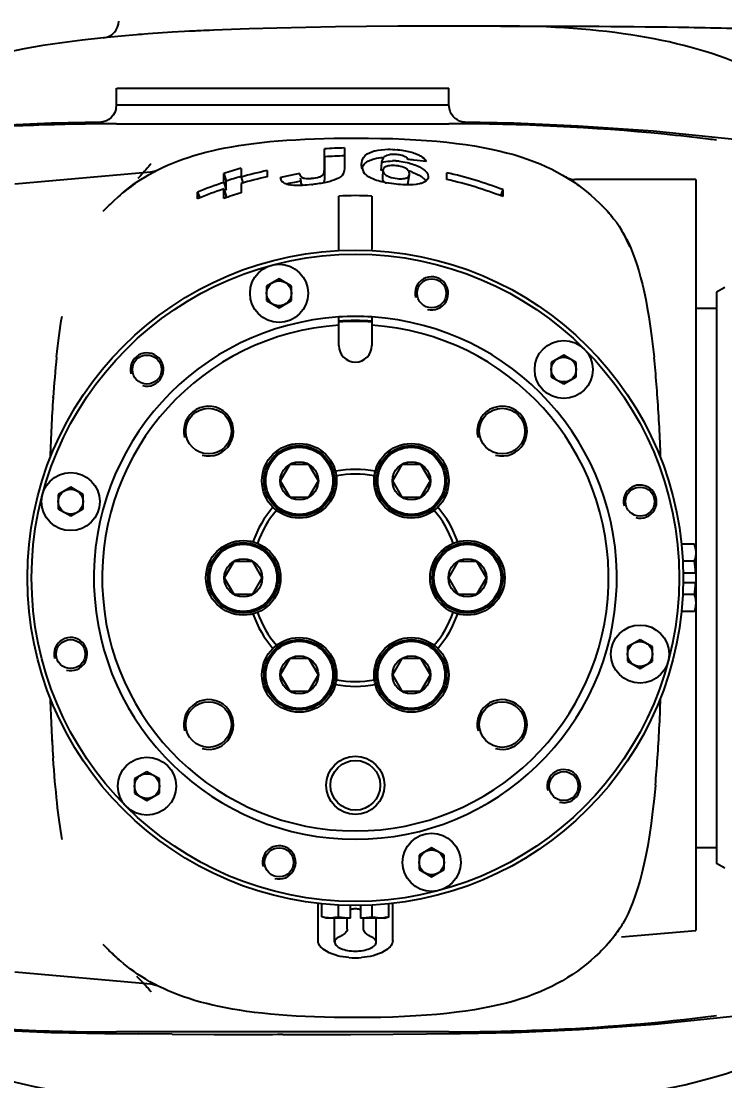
# Model space of a CAD drawing. Header units: millimetres. Extents: x 4086 to 10416, y 123 to 1549.
# Drawn here: x 6656.66 to 6677.84, y 913.17 to 945.1 of the extents above; entities that cross this region are included whole.
import ezdxf

# ---------------------------------------------------------------- set-up
doc = ezdxf.new("R2010")
doc.units = ezdxf.units.MM
doc.layers.add('外形图', color=7, linetype='Continuous')
doc.layers.add('尺寸标注', color=7, linetype='Continuous')
doc.styles.add('思源黑', font='SourceHanSansCN-Normal.ttf')
doc.dimstyles.new('尺寸标注_1_4比例中六', dxfattribs={"dimtxt": 10, "dimasz": 8, "dimexe": 2, "dimexo": 1.5, "dimgap": 1, "dimtad": 1, "dimdec": 1, "dimlfac": 4, "dimdsep": 46, "dimtxsty": '思源黑', "dimcen": 0.09, "dimadec": 0, "dimazin": 0, "dimtp": 0.01, "dimtm": 0.01, "dimtfac": 1, "dimtdec": 1, "dimtofl": 0, "dimtmove": 0, "dimatfit": 3, "dimfxl": 1, "dimtolj": 1, "dimarcsym": 0})

# ---------------------------------------------------------------- blocks, each defined once
blk = doc.blocks.new('*D777')
at = {"layer": 'Defpoints', "color": 0}
for p in [(6704.094, 953.65), (6704.094, 897.452), (6613.719, 846.827)]:
    blk.add_point(p, dxfattribs=at)
at = {"layer": '尺寸标注', "color": 0, "lineweight": -2}
for p, q in [((6613.719, 848.327), (6613.719, 955.65)), ((6704.094, 898.952), (6704.094, 955.65)), ((6621.719, 953.65), (6696.094, 953.65))]:
    blk.add_line(p, q, dxfattribs=at)
at = {"layer": '尺寸标注', "color": 0}
for points in [[(6621.719, 954.983), (6621.719, 952.316), (6613.719, 953.65)], [(6696.094, 952.316), (6696.094, 954.983), (6704.094, 953.65)]]:
    blk.add_solid(points, dxfattribs=at)
at = {"layer": '尺寸标注', "color": 0, "insert": (6658.711, 959.834), "char_height": 10, "attachment_point": 5, "style": '思源黑'}
blk.add_mtext('\\A1;361.5', dxfattribs=at)
blk = doc.blocks.new('*D778')
at = {"layer": 'Defpoints', "color": 0}
for p in [(6734.236, 975.67), (6613.719, 801.827), (6734.236, 744.42)]:
    blk.add_point(p, dxfattribs=at)
at = {"layer": '尺寸标注', "color": 0, "lineweight": -2}
for p, q in [((6613.719, 803.327), (6613.719, 977.67)), ((6734.236, 745.92), (6734.236, 977.67)), ((6621.719, 975.67), (6726.236, 975.67))]:
    blk.add_line(p, q, dxfattribs=at)
at = {"layer": '尺寸标注', "color": 0}
for points in [[(6621.719, 977.003), (6621.719, 974.337), (6613.719, 975.67)], [(6726.236, 974.337), (6726.236, 977.003), (6734.236, 975.67)]]:
    blk.add_solid(points, dxfattribs=at)
at = {"layer": '尺寸标注', "color": 0, "insert": (6673.196, 981.847), "char_height": 10, "attachment_point": 5, "style": '思源黑'}
blk.add_mtext('\\A1;482.1', dxfattribs=at)

msp = doc.modelspace()

# ---------------------------------------------------------------- linework, layer by layer
at = {"layer": '外形图', "linetype": 'Continuous'}
for p, q in [((6659.531, 942.577), (6659.531, 943.077)), ((6659.532, 943.077), (6669.531, 943.077)), ((6669.531, 942.577), (6669.531, 943.077)), ((6659.512, 942.466), (6659.531, 942.577)), ((6659.531, 942.577), (6669.531, 942.577)), ((6669.551, 942.466), (6669.531, 942.577)), ((6659.427, 942.264), (6659.367, 942.194)), ((6659.059, 942.055), (6659.052, 942.054)), ((6659.531, 942.006), (6669.531, 942.006)), ((6671.495, 942.022), (6669.975, 942.058)), ((6670.013, 942.054), (6670.007, 942.054)), ((6665.785, 940.612), (6665.785, 941.25)), ((6665.803, 940.376), (6665.802, 941.012)), ((6666.389, 940.871), (6666.389, 940.656)), ((6667.502, 940.838), (6667.487, 940.602)), ((6656.469, 940.202), (6660.549, 940.559)), ((6663.279, 940.665), (6663.279, 940.401)), ((6664.066, 940.598), (6664.066, 940.411)), ((6666.906, 940.782), (6666.906, 940.79)), ((6667.551, 940.611), (6667.535, 940.375)), ((6667.551, 940.611), (6667.551, 940.601)), ((6669.469, 940.332), (6669.469, 940.534)), ((6662.755, 940.239), (6662.755, 940.507)), ((6662.755, 940.507), (6662.828, 940.281)), ((6662.755, 940.239), (6662.83, 940.014)), ((6662.829, 940.193), (6662.828, 940.281)), ((6662.83, 940.014), (6662.829, 940.193)), ((6663.279, 940.401), (6663.329, 940.225)), ((6663.279, 940.211), (6663.279, 939.925)), ((6664.472, 940.353), (6664.469, 940.392)), ((6664.469, 940.392), (6664.476, 940.353)), ((6665.04, 940.508), (6665.041, 940.499)), ((6665.057, 940.38), (6665.073, 940.265)), ((6667.535, 940.375), (6667.535, 940.366)), ((6668.314, 940.247), (6668.345, 940.481)), ((6668.346, 940.481), (6668.347, 940.503)), ((6668.91, 940.417), (6668.907, 940.384)), ((6676.969, 940.327), (6673.324, 940.327)), ((6676.969, 940.327), (6676.969, 929.202)), ((6661.969, 939.75), (6661.969, 939.948)), ((6661.969, 939.948), (6662.038, 939.779)), ((6662.755, 939.757), (6662.755, 940.046)), ((6662.755, 940.046), (6662.83, 939.822)), ((6671.163, 940.024), (6671.093, 939.84)), ((6671.163, 940.024), (6671.163, 939.813)), ((6662.831, 939.783), (6662.83, 939.822)), ((6666.219, 938.19), (6666.219, 939.831)), ((6667.219, 939.831), (6667.219, 938.22)), ((6664.422, 937.333), (6664.047, 937.116)), ((6664.797, 937.116), (6664.422, 937.333)), ((6664.047, 937.116), (6664.047, 936.683)), ((6664.797, 936.683), (6664.797, 937.116)), ((6677.844, 937.077), (6677.594, 936.933)), ((6664.047, 936.683), (6664.422, 936.467)), ((6664.422, 936.467), (6664.797, 936.683)), ((6677.594, 936.933), (6677.594, 919.722)), ((6676.969, 936.452), (6677.594, 936.452)), ((6666.219, 935.327), (6666.219, 936.186)), ((6667.219, 936.186), (6667.219, 935.327)), ((6672.994, 935.036), (6672.619, 934.819)), ((6672.619, 934.819), (6672.619, 934.386)), ((6673.369, 934.819), (6672.994, 935.036)), ((6673.369, 934.386), (6673.369, 934.819)), ((6672.619, 934.386), (6672.994, 934.17)), ((6672.994, 934.17), (6673.369, 934.386)), ((6657.619, 933.754), (6657.624, 933.831)), ((6657.619, 933.754), (6657.619, 933.746)), ((6664.745, 931.746), (6664.459, 931.25)), ((6665.318, 931.746), (6664.745, 931.746)), ((6665.604, 931.25), (6665.318, 931.746)), ((6668.12, 931.746), (6667.834, 931.25)), ((6668.693, 931.746), (6668.12, 931.746)), ((6668.979, 931.25), (6668.693, 931.746)), ((6664.459, 931.25), (6664.745, 930.754)), ((6665.318, 930.754), (6665.604, 931.25)), ((6667.834, 931.25), (6668.12, 930.754)), ((6668.693, 930.754), (6668.979, 931.25)), ((6658.146, 931.057), (6657.771, 930.841)), ((6658.521, 930.841), (6658.146, 931.057)), ((6657.771, 930.841), (6657.771, 930.408)), ((6658.521, 930.408), (6658.521, 930.841)), ((6664.745, 930.754), (6665.318, 930.754)), ((6668.12, 930.754), (6668.693, 930.754)), ((6657.771, 930.408), (6658.146, 930.191)), ((6658.146, 930.191), (6658.521, 930.408)), ((6676.933, 929.338), (6676.542, 929.338)), ((6676.969, 929.202), (6676.933, 929.338)), ((6676.969, 929.202), (6676.969, 928.477)), ((6663.058, 928.823), (6662.771, 928.327)), ((6663.63, 928.823), (6663.058, 928.823)), ((6663.916, 928.327), (6663.63, 928.823)), ((6669.808, 928.823), (6669.521, 928.327)), ((6670.38, 928.823), (6669.808, 928.823)), ((6670.666, 928.327), (6670.38, 928.823)), ((6676.933, 928.832), (6676.562, 928.832)), ((6676.594, 928.477), (6676.969, 928.477)), ((6676.969, 928.477), (6676.969, 928.177)), ((6662.771, 928.327), (6663.058, 927.831)), ((6663.63, 927.831), (6663.916, 928.327)), ((6669.521, 928.327), (6669.808, 927.831)), ((6670.38, 927.831), (6670.666, 928.327)), ((6676.969, 928.177), (6676.594, 928.177)), ((6676.969, 928.177), (6676.969, 927.452)), ((6663.058, 927.831), (6663.63, 927.831)), ((6669.808, 927.831), (6670.38, 927.831)), ((6676.933, 927.822), (6676.558, 927.822)), ((6676.969, 927.452), (6676.933, 927.317)), ((6676.969, 927.452), (6676.969, 917.702)), ((6676.933, 927.317), (6676.542, 927.317)), ((6675.292, 926.463), (6674.917, 926.247)), ((6675.667, 926.247), (6675.292, 926.463)), ((6674.917, 926.247), (6674.917, 925.814)), ((6675.667, 925.814), (6675.667, 926.247)), ((6664.745, 925.9), (6664.459, 925.404)), ((6665.318, 925.9), (6664.745, 925.9)), ((6665.604, 925.404), (6665.318, 925.9)), ((6668.12, 925.9), (6667.834, 925.404)), ((6668.693, 925.9), (6668.12, 925.9)), ((6668.979, 925.404), (6668.693, 925.9)), ((6674.917, 925.814), (6675.292, 925.597)), ((6675.292, 925.597), (6675.667, 925.814)), ((6664.459, 925.404), (6664.745, 924.909)), ((6665.318, 924.909), (6665.604, 925.404)), ((6667.834, 925.404), (6668.12, 924.909)), ((6668.693, 924.909), (6668.979, 925.404)), ((6664.745, 924.909), (6665.318, 924.909)), ((6668.12, 924.909), (6668.693, 924.909)), ((6660.443, 922.485), (6660.068, 922.268)), ((6660.818, 922.268), (6660.443, 922.485)), ((6660.068, 922.268), (6660.068, 921.835)), ((6660.818, 921.835), (6660.818, 922.268)), ((6660.068, 921.835), (6660.443, 921.619)), ((6660.443, 921.619), (6660.818, 921.835)), ((6669.016, 920.188), (6668.641, 919.971)), ((6669.391, 919.971), (6669.016, 920.188)), ((6676.969, 920.202), (6677.594, 920.202)), ((6668.641, 919.971), (6668.641, 919.538)), ((6669.391, 919.538), (6669.391, 919.971)), ((6668.641, 919.538), (6669.016, 919.322)), ((6669.016, 919.322), (6669.391, 919.538)), ((6677.844, 919.577), (6677.594, 919.722)), ((6665.594, 917.393), (6665.594, 918.517)), ((6665.709, 918.113), (6665.709, 918.525)), ((6667.224, 918.113), (6667.224, 918.48)), ((6667.729, 918.113), (6667.729, 918.517)), ((6667.844, 917.393), (6667.844, 918.517)), ((6666.214, 918.113), (6666.214, 918.469)), ((6666.569, 918.077), (6666.569, 918.452)), ((6666.869, 918.452), (6666.869, 918.077)), ((6665.844, 918.077), (6665.709, 918.113)), ((6666.569, 918.077), (6665.844, 918.077)), ((6666.094, 917.353), (6666.094, 918.077)), ((6666.474, 917.745), (6666.474, 918.077)), ((6667.594, 918.077), (6666.869, 918.077)), ((6666.964, 917.745), (6666.964, 918.077)), ((6667.344, 917.353), (6667.344, 918.077)), ((6667.594, 918.077), (6667.729, 918.113)), ((6674.737, 917.507), (6676.969, 917.702)), ((6656.469, 916.452), (6660.549, 916.095)), ((6660.558, 915.86), (6660.562, 915.856)), ((6659.177, 914.596), (6660.198, 914.585)), ((6669.531, 914.649), (6659.531, 914.649)), ((6661.204, 914.578), (6660.198, 914.585)), ((6668.861, 914.585), (6669.885, 914.596))]:
    msp.add_line(p, q, dxfattribs=at)
for points in [[(6659.512, 942.466), (6659.507, 942.441), (6659.475, 942.347), (6659.427, 942.264)], [(6669.725, 942.167), (6669.666, 942.225), (6669.616, 942.293), (6669.577, 942.373), (6669.551, 942.466)], [(6659.367, 942.194), (6659.299, 942.138), (6659.226, 942.098)], [(6669.859, 942.088), (6669.79, 942.122), (6669.725, 942.167)], [(6659.088, 942.058), (6657.566, 942.022), (6655.634, 941.939), (6653.374, 941.781)], [(6659.226, 942.098), (6659.155, 942.072), (6659.093, 942.058), (6659.059, 942.055)], [(6670.007, 942.054), (6669.978, 942.057), (6669.924, 942.067), (6669.859, 942.088)], [(6678.235, 941.523), (6675.687, 941.781), (6673.428, 941.939), (6671.495, 942.022)], [(6674.688, 917.776), (6674.505, 917.516), (6674.367, 917.348)], [(6660.549, 916.095), (6660.61, 916.087), (6660.776, 916.031)], [(6675.746, 914.878), (6678.285, 915.138), (6681.202, 915.542), (6683.094, 915.866)], [(6650.777, 915.138), (6653.316, 914.878), (6655.592, 914.718), (6657.56, 914.633), (6659.177, 914.596)], [(6669.885, 914.596), (6671.501, 914.633), (6673.469, 914.718), (6675.746, 914.878)], [(6661.204, 914.578), (6662.471, 914.573), (6663.3, 914.572)], [(6665.766, 914.572), (6666.584, 914.573), (6667.854, 914.578), (6668.861, 914.585)]]:
    msp.add_lwpolyline(points, dxfattribs=at)
for centre, radius in [((6666.719, 928.327), 9.875), ((6666.719, 928.327), 9.75), ((6664.422, 936.9), 0.875), ((6669.016, 936.9), 0.438), ((6664.422, 936.9), 0.375), ((6672.994, 934.603), 0.875), ((6660.443, 934.603), 0.438), ((6672.994, 934.603), 0.375), ((6662.299, 932.747), 0.688), ((6671.138, 932.747), 0.688), ((6665.031, 931.25), 1.125), ((6665.031, 931.25), 1.062), ((6665.031, 931.25), 1.012), ((6668.406, 931.25), 1.125), ((6668.406, 931.25), 1.062), ((6668.406, 931.25), 1.012), ((6665.031, 931.25), 0.573), ((6668.406, 931.25), 0.573), ((6658.146, 930.624), 0.875), ((6658.146, 930.624), 0.375), ((6675.292, 930.624), 0.438), ((6663.344, 928.327), 1.125), ((6663.344, 928.327), 1.062), ((6663.344, 928.327), 1.012), ((6670.094, 928.327), 1.125), ((6670.094, 928.327), 1.062), ((6670.094, 928.327), 1.012), ((6663.344, 928.327), 0.573), ((6670.094, 928.327), 0.573), ((6675.292, 926.03), 0.875), ((6658.146, 926.03), 0.438), ((6665.031, 925.404), 1.125), ((6665.031, 925.404), 1.062), ((6668.406, 925.404), 1.125), ((6668.406, 925.404), 1.062), ((6665.031, 925.404), 1.012), ((6668.406, 925.404), 1.012), ((6675.292, 926.03), 0.375), ((6665.031, 925.404), 0.573), ((6668.406, 925.404), 0.573), ((6662.299, 923.908), 0.688), ((6671.138, 923.908), 0.688), ((6666.719, 922.077), 0.875), ((6660.443, 922.052), 0.875), ((6666.719, 922.077), 0.75), ((6660.443, 922.052), 0.375), ((6672.994, 922.052), 0.438), ((6669.016, 919.755), 0.875), ((6664.422, 919.755), 0.438), ((6669.016, 919.755), 0.375)]:
    msp.add_circle(centre, radius, dxfattribs=at)
for centre, radius, start, end in [((6659.094, 945.098), 0.5, 275.791, 0), ((6663.723, 899.414), 45.417, 94.3196, 94.509), ((6665.832, 866.188), 78.712, 92.48997, 92.98973), ((6672.156, 899.972), 41.897, 82.5365, 82.8771), ((6666.719, 928.327), 12.957, 91.4616, 94.1345), ((6667.693, 938.113), 3.126, 84.313, 84.8269), ((6666.719, 928.327), 12.718, 91.4616, 94.1345), ((6667.85, 939.242), 1.646, 86.4596, 90.4748), ((6667.835, 938.972), 1.917, 83.9883, 86.5), ((6667.177, 928.347), 12.635, 84.0635, 84.9102), ((6667.177, 928.346), 12.636, 82.3703, 84.0635), ((6656.204, 944.343), 5.617, 319.825, 320.8627), ((6660.494, 941.182), 0.625, 275, 296.7578), ((6656.202, 944.344), 5.619, 320.7366, 320.8627), ((6666.719, 928.327), 12.809, 105.5806, 108.0287), ((6666.719, 928.327), 12.554, 102.1977, 105.905), ((6667.302, 940.768), 0.395, 195.0432, 212.372), ((6667.753, 939.808), 0.837, 104.2274, 108.5554), ((6667.902, 939.045), 1.596, 70.542, 74.5687), ((6666.719, 928.327), 12.512, 69.194, 77.3036), ((6663.45, 935.412), 5.858, 124.8976, 131.4151), ((6666.719, 928.327), 12.554, 108.4075, 112.2326), ((6666.719, 928.327), 12.571, 105.8838, 108.0287), ((6666.719, 928.327), 12.371, 102.3804, 106.1459), ((6667.207, 928.343), 12.356, 101.0031, 102.8041), ((6667.205, 928.344), 12.119, 101.0378, 102.1563), ((6667.207, 928.345), 12.355, 100.1023, 101.003), ((6667.205, 928.345), 12.118, 100.1372, 101.0378), ((6665.25, 941.879), 1.521, 274.9771, 276.2005), ((6668.172, 942.964), 2.785, 258.7518, 259.4052), ((6666.719, 928.327), 12.316, 68.8462, 77.0976), ((6670.186, 935.693), 5.517, 58.455, 58.5724), ((6670.187, 935.694), 5.516, 58.3398, 58.5724), ((6673.324, 940.827), 0.5, 238.5724, 270), ((6670.188, 935.695), 5.514, 58.3407, 58.455), ((6670.189, 935.698), 5.512, 53.6585, 58.3377), ((6666.719, 928.327), 12.371, 108.6889, 112.5784), ((6666.719, 928.327), 12.097, 106.5221, 109.1286), ((6666.719, 928.327), 12.317, 108.4075, 108.6889), ((6664.415, 948.93), 8.81, 276.3772, 276.6679), ((6666.719, 928.327), 11.515, 87.5114, 92.4886), ((6670.417, 935.804), 5.281, 44.113, 45.2309), ((6670.747, 936.126), 4.819, 43.7, 44.1005), ((6670.748, 936.126), 4.819, 43.6994, 44.1006), ((6670.915, 936.286), 4.587, 43.0446, 43.7018), ((6671.233, 936.579), 4.155, 41.4808, 42.4411), ((6671.345, 936.678), 4.005, 40.9191, 41.5716), ((6671.371, 936.701), 3.971, 40.6196, 41.4793), ((6671.513, 936.823), 3.783, 38.7076, 40.6262), ((6671.345, 936.747), 3.965, 26.7997, 31.175), ((6671.174, 936.611), 4.174, 23.8469, 30.1418), ((6669.016, 936.9), 0.5, 255, 195), ((6666.719, 928.327), 7.875, 93.6403, 86.3597), ((6666.719, 928.327), 7.75, 86.2936, 93.7092), ((6666.719, 928.327), 7.725, 86.28, 93.7188), ((6666.719, 928.327), 7.875, 86.359, 93.639), ((6666.719, 928.327), 7.625, 93.7598, 86.2402), ((6660.443, 934.603), 0.5, 255, 195), ((6666.719, 935.327), 0.5, 180, 0), ((6692.372, 931.393), 34.834, 174.0888, 176.1145), ((6645.461, 931.815), 30.418, 5.2074, 5.9548), ((6638.446, 931.189), 37.461, 3.9259, 5.1871), ((6712.301, 930.05), 54.808, 176.1249, 177.9868), ((6662.299, 932.747), 0.75, 255, 195), ((6671.138, 932.747), 0.75, 255, 195), ((6621.137, 930.05), 54.808, 2.0132, 3.8751), ((6666.719, 928.327), 3.269, 79.4117, 100.5883), ((6666.719, 928.327), 3.125, 79.4448, 100.5553), ((6675.292, 930.624), 0.5, 255, 195), ((6666.719, 928.327), 3.269, 139.4117, 160.5883), ((6666.719, 928.327), 3.125, 139.4448, 160.5553), ((6666.719, 928.327), 3.125, 19.4448, 40.5553), ((6666.719, 928.327), 3.269, 19.4117, 40.5883), ((6675.693, 929.164), 1.284, 345.0062, 347.182), ((6675.693, 927.49), 1.284, 12.818, 14.9938), ((6666.719, 928.327), 3.269, 199.4117, 220.5883), ((6666.719, 928.327), 3.125, 199.4448, 220.5553), ((6666.719, 928.327), 3.125, 319.4448, 340.5553), ((6666.719, 928.327), 3.269, 319.4117, 340.5883), ((6658.146, 926.03), 0.5, 255, 195), ((6666.719, 928.327), 3.125, 259.4448, 280.5553), ((6666.719, 928.327), 3.269, 259.4117, 280.5883), ((6712.301, 926.605), 54.808, 182.0132, 183.8751), ((6662.299, 923.908), 0.75, 255, 195), ((6671.138, 923.908), 0.75, 255, 195), ((6621.136, 926.605), 54.808, 356.1249, 357.9868), ((6708.345, 926.355), 50.844, 183.1392, 183.3461), ((6638.429, 925.467), 37.478, 354.8173, 356.0739), ((6672.994, 922.052), 0.5, 255, 195), ((6664.422, 919.755), 0.5, 255, 195), ((6665.882, 919.353), 1.284, 282.818, 284.9938), ((6667.556, 919.353), 1.284, 255.0062, 257.182), ((6671.6, 919.756), 3.669, 324.7575, 329.8366), ((6671.655, 919.719), 3.602, 322.3633, 324.1867), ((6671.628, 919.74), 3.637, 322.1251, 322.3654), ((6666.719, 919.159), 2.278, 265.139, 274.629), ((6655.62, 911.772), 6.412, 43.0728, 45.1564), ((6656.138, 912.256), 5.703, 39.1902, 43.0746), ((6656.204, 912.312), 5.617, 39.3068, 39.8656), ((6656.203, 912.311), 5.618, 39.1762, 39.3068), ((6672.063, 957.4), 42.62, 277.0091, 277.4614), ((6663.494, 1387.63), 473.057, 269.97648, 270.12561), ((6665.569, 1389.027), 474.455, 269.87465, 270.0237)]:
    msp.add_arc(centre, radius, start, end, dxfattribs=at)
for points in [[(6671.094, 944.952), (6659.589, 944.952), (6653.967, 944.717), (6651.34, 941.647)], [(6678.626, 943.665), (6676.643, 944.575), (6674.132, 944.952), (6671.094, 944.952)], [(6660.133, 940.245), (6661.407, 941.117), (6663.225, 941.577), (6666.719, 941.577)], [(6666.388, 941.28), (6666.388, 941.144), (6666.388, 941.007), (6666.389, 940.871)], [(6667.7, 941.238), (6667.792, 941.239), (6667.884, 941.235), (6667.975, 941.227)], [(6668.003, 941.224), (6668.079, 941.217), (6668.154, 941.206), (6668.229, 941.192)], [(6668.229, 941.192), (6668.288, 941.181), (6668.347, 941.167), (6668.405, 941.151)], [(6668.405, 941.151), (6668.46, 941.135), (6668.515, 941.117), (6668.568, 941.095)], [(6666.966, 940.765), (6666.991, 940.8), (6667.023, 940.831), (6667.059, 940.855)], [(6667.059, 940.855), (6667.102, 940.886), (6667.152, 940.909), (6667.202, 940.926)], [(6667.749, 941.074), (6667.718, 941.069), (6667.689, 941.062), (6667.66, 941.052)], [(6667.852, 941.083), (6667.817, 941.082), (6667.783, 941.08), (6667.749, 941.074)], [(6667.968, 941.078), (6667.93, 941.082), (6667.891, 941.084), (6667.852, 941.083)], [(6668.128, 941.049), (6668.076, 941.064), (6668.022, 941.073), (6667.968, 941.078)], [(6668.036, 940.878), (6668.118, 940.87), (6668.2, 940.857), (6668.28, 940.838)], [(6668.28, 940.838), (6668.343, 940.824), (6668.406, 940.806), (6668.466, 940.785)], [(6660.496, 940.719), (6660.384, 940.586), (6660.273, 940.468), (6660.164, 940.358)], [(6666.388, 940.656), (6666.388, 940.585), (6666.37, 940.506), (6666.322, 940.453)], [(6666.921, 940.665), (6666.911, 940.703), (6666.906, 940.743), (6666.906, 940.782)], [(6666.919, 940.668), (6666.93, 940.702), (6666.946, 940.735), (6666.966, 940.765)], [(6667.748, 940.743), (6667.72, 940.739), (6667.692, 940.734), (6667.665, 940.725)], [(6667.842, 940.75), (6667.811, 940.75), (6667.779, 940.748), (6667.748, 940.743)], [(6667.946, 940.745), (6667.911, 940.748), (6667.877, 940.75), (6667.842, 940.75)], [(6668.232, 940.666), (6668.168, 940.7), (6668.097, 940.721), (6668.026, 940.734)], [(6668.3, 940.617), (6668.28, 940.637), (6668.257, 940.653), (6668.232, 940.666)], [(6668.434, 940.55), (6668.496, 940.528), (6668.556, 940.502), (6668.615, 940.472)], [(6668.466, 940.785), (6668.53, 940.763), (6668.592, 940.737), (6668.651, 940.706)], [(6665.041, 940.499), (6665.047, 940.455), (6665.074, 940.406), (6665.114, 940.388)], [(6665.073, 940.265), (6665.079, 940.222), (6665.105, 940.173), (6665.145, 940.155)], [(6665.191, 940.366), (6665.254, 940.356), (6665.318, 940.358), (6665.382, 940.363)], [(6665.414, 940.367), (6665.486, 940.374), (6665.558, 940.384), (6665.628, 940.405)], [(6665.625, 940.205), (6665.563, 940.196), (6665.501, 940.188), (6665.438, 940.18)], [(6665.831, 940.241), (6665.763, 940.227), (6665.694, 940.215), (6665.625, 940.205)], [(6665.753, 940.227), (6665.79, 940.265), (6665.803, 940.324), (6665.803, 940.376)], [(6666.003, 940.286), (6665.947, 940.268), (6665.889, 940.254), (6665.831, 940.241)], [(6667.411, 940.286), (6667.338, 940.308), (6667.267, 940.335), (6667.198, 940.368)], [(6667.629, 940.232), (6667.555, 940.247), (6667.482, 940.265), (6667.411, 940.286)], [(6667.535, 940.366), (6667.535, 940.317), (6667.567, 940.268), (6667.606, 940.238)], [(6667.606, 940.487), (6667.628, 940.468), (6667.653, 940.452), (6667.68, 940.439)], [(6667.946, 940.186), (6667.85, 940.196), (6667.754, 940.209), (6667.66, 940.226)], [(6667.974, 940.357), (6668.007, 940.354), (6668.041, 940.351), (6668.074, 940.351)], [(6668.074, 940.351), (6668.104, 940.351), (6668.134, 940.352), (6668.163, 940.356)], [(6668.269, 940.167), (6668.293, 940.186), (6668.31, 940.217), (6668.314, 940.247)], [(6668.788, 940.246), (6668.762, 940.232), (6668.735, 940.222), (6668.707, 940.213)], [(6665.394, 940.175), (6665.305, 940.165), (6665.216, 940.157), (6665.127, 940.152)], [(6668.214, 940.167), (6668.124, 940.17), (6668.035, 940.177), (6667.946, 940.186)], [(6674.884, 938.535), (6675.239, 937.834), (6675.526, 936.784), (6675.715, 934.971)], [(6657.724, 934.981), (6657.772, 935.438), (6657.826, 935.846), (6657.886, 936.212)], [(6676.965, 928.477), (6676.96, 928.596), (6676.948, 928.715), (6676.933, 928.832)], [(6676.933, 927.822), (6676.948, 927.94), (6676.96, 928.058), (6676.965, 928.177)], [(6657.886, 920.442), (6657.777, 921.109), (6657.687, 921.915), (6657.619, 922.901)], [(6675.754, 922.081), (6675.548, 919.822), (6675.204, 918.656), (6674.772, 917.913)], [(6666.625, 918.343), (6666.605, 918.338), (6666.586, 918.333), (6666.569, 918.325)], [(6666.813, 918.343), (6666.792, 918.347), (6666.751, 918.353), (6666.687, 918.353), (6666.646, 918.347), (6666.625, 918.343)], [(6666.869, 918.325), (6666.852, 918.333), (6666.833, 918.338), (6666.813, 918.343)], [(6666.214, 918.113), (6666.332, 918.098), (6666.45, 918.086), (6666.569, 918.081)], [(6666.869, 918.081), (6666.988, 918.086), (6667.106, 918.098), (6667.224, 918.113)], [(6666.258, 917.522), (6666.206, 917.5), (6666.123, 917.448), (6666.094, 917.385), (6666.094, 917.353)], [(6666.474, 917.745), (6666.474, 917.724), (6666.461, 917.685), (6666.422, 917.635), (6666.373, 917.591), (6666.318, 917.552), (6666.278, 917.531), (6666.258, 917.522)], [(6667.179, 917.522), (6667.159, 917.531), (6667.119, 917.552), (6667.064, 917.591), (6667.016, 917.635), (6666.976, 917.685), (6666.964, 917.724), (6666.964, 917.745)], [(6667.344, 917.353), (6667.344, 917.385), (6667.315, 917.448), (6667.232, 917.5), (6667.179, 917.522)], [(6666.094, 917.353), (6666.094, 917.318), (6666.127, 917.248), (6666.274, 917.153), (6666.481, 917.094), (6666.719, 917.072), (6666.957, 917.094), (6667.163, 917.153), (6667.311, 917.247), (6667.344, 917.318), (6667.344, 917.353)], [(6659.336, 917.068), (6659.437, 916.97), (6659.54, 916.876), (6659.646, 916.78)], [(6666.719, 915.077), (6663.25, 915.077), (6661.432, 915.531), (6660.161, 916.391)], [(6666.719, 912.327), (6674.723, 912.327), (6679.088, 912.934), (6681.457, 915.581)], [(6652.654, 914.929), (6655.146, 912.832), (6659.419, 912.327), (6666.719, 912.327)]]:
    msp.add_open_spline(points, degree=3, dxfattribs=at)
for points, knots in [([(6671.094, 944.952), (6673.167, 944.952), (6676.029, 944.941), (6678.896, 944.865), (6680.046, 944.814), (6680.412, 944.795)], [0, 0, 0, 0, 8509.291548, 12934.123153, 15080.179243, 15080.179243, 15080.179243, 15080.179243]), ([(6659.531, 942.006), (6658.699, 942.006), (6656.121, 941.958), (6653.546, 941.77), (6651.813, 941.557)], [0, 0, 0, 0, 3715.431255, 11503.309121, 11503.309121, 11503.309121, 11503.309121]), ([(6677.351, 941.545), (6676.91, 941.6), (6674.313, 941.886), (6671.698, 942.006), (6669.531, 942.006)], [0, 0, 0, 0, 1935.102162, 11366.848126, 11366.848126, 11366.848126, 11366.848126]), ([(6666.719, 941.577), (6670.969, 941.577), (6673.061, 940.773), (6674.531, 939.139), (6674.737, 938.8)], [0, 0, 0, 0, 9567.574776, 11298.445959, 11298.445959, 11298.445959, 11298.445959]), ([(6666.906, 940.79), (6666.907, 940.861), (6666.953, 941.039), (6667.117, 941.132), (6667.211, 941.164)], [0, 0, 0, 0, 4755.276003, 11395.515566, 11395.515566, 11395.515566, 11395.515566]), ([(6667.211, 941.164), (6667.245, 941.176), (6667.404, 941.221), (6667.571, 941.237), (6667.7, 941.238)], [0, 0, 0, 0, 2482.723771, 11397.784314, 11397.784314, 11397.784314, 11397.784314]), ([(6667.202, 940.926), (6667.228, 940.935), (6667.347, 940.971), (6667.471, 940.989), (6667.567, 940.996)], [0, 0, 0, 0, 2553.166553, 11392.532259, 11392.532259, 11392.532259, 11392.532259]), ([(6667.66, 941.052), (6667.635, 941.043), (6667.552, 940.998), (6667.513, 940.903), (6667.502, 940.838)], [0, 0, 0, 0, 3266.218124, 11392.215668, 11392.215668, 11392.215668, 11392.215668]), ([(6667.502, 940.838), (6667.525, 940.846), (6667.634, 940.877), (6667.748, 940.887), (6667.837, 940.888)], [0, 0, 0, 0, 2498.701963, 11388.24325, 11388.24325, 11388.24325, 11388.24325]), ([(6668.191, 941.028), (6668.181, 941.032), (6668.16, 941.04), (6668.139, 941.046), (6668.128, 941.049)], [0, 0, 0, 0, 5520.762156, 11389.465042, 11389.465042, 11389.465042, 11389.465042]), ([(6668.298, 940.932), (6668.295, 940.94), (6668.273, 940.984), (6668.228, 941.012), (6668.191, 941.028)], [0, 0, 0, 0, 1984.144658, 11387.033812, 11387.033812, 11387.033812, 11387.033812]), ([(6668.568, 941.095), (6668.607, 941.079), (6668.716, 941.027), (6668.82, 940.943), (6668.854, 940.87)], [0, 0, 0, 0, 3891.249996, 11384.146705, 11384.146705, 11384.146705, 11384.146705]), ([(6665.7, 940.435), (6665.717, 940.445), (6665.77, 940.49), (6665.785, 940.564), (6665.785, 940.612)], [0, 0, 0, 0, 3347.995263, 11393.341585, 11393.341585, 11393.341585, 11393.341585]), ([(6667.198, 940.368), (6667.17, 940.381), (6667.082, 940.429), (6667.005, 940.498), (6666.969, 940.556)], [0, 0, 0, 0, 3571.9813, 11382.469191, 11382.469191, 11382.469191, 11382.469191]), ([(6667.561, 940.651), (6667.558, 940.645), (6667.554, 940.631), (6667.552, 940.618), (6667.551, 940.611)], [0, 0, 0, 0, 5643.832961, 11383.838656, 11383.838656, 11383.838656, 11383.838656]), ([(6667.551, 940.601), (6667.551, 940.591), (6667.553, 940.571), (6667.559, 940.552), (6667.564, 940.542)], [0, 0, 0, 0, 5599.97614, 11382.328367, 11382.328367, 11382.328367, 11382.328367]), ([(6667.665, 940.725), (6667.652, 940.721), (6667.612, 940.707), (6667.574, 940.677), (6667.561, 940.651)], [0, 0, 0, 0, 3624.397275, 11385.150246, 11385.150246, 11385.150246, 11385.150246]), ([(6667.564, 940.542), (6667.568, 940.533), (6667.581, 940.513), (6667.597, 940.496), (6667.606, 940.487)], [0, 0, 0, 0, 5304.790985, 11380.689686, 11380.689686, 11380.689686, 11380.689686]), ([(6668.026, 940.734), (6668.012, 940.736), (6667.986, 940.741), (6667.959, 940.744), (6667.946, 940.745)], [0, 0, 0, 0, 5696.314645, 11383.462341, 11383.462341, 11383.462341, 11383.462341]), ([(6668.336, 940.562), (6668.332, 940.571), (6668.322, 940.591), (6668.308, 940.608), (6668.3, 940.617)], [0, 0, 0, 0, 5450.366853, 11377.370003, 11377.370003, 11377.370003, 11377.370003]), ([(6668.347, 940.503), (6668.347, 940.513), (6668.345, 940.533), (6668.34, 940.552), (6668.336, 940.562)], [0, 0, 0, 0, 5701.986519, 11375.786197, 11375.786197, 11375.786197, 11375.786197]), ([(6668.651, 940.706), (6668.693, 940.684), (6668.804, 940.621), (6668.91, 940.502), (6668.91, 940.417)], [0, 0, 0, 0, 4000.919596, 11373.518666, 11373.518666, 11373.518666, 11373.518666]), ([(6659.129, 939.371), (6659.208, 939.459), (6659.52, 939.774), (6659.858, 940.056), (6660.133, 940.245)], [0, 0, 0, 0, 2966.292609, 11418.376072, 11418.376072, 11418.376072, 11418.376072]), ([(6664.493, 940.296), (6664.488, 940.305), (6664.48, 940.323), (6664.474, 940.343), (6664.472, 940.353)], [0, 0, 0, 0, 5717.095245, 11398.659028, 11398.659028, 11398.659028, 11398.659028]), ([(6664.71, 940.171), (6664.683, 940.176), (6664.602, 940.198), (6664.522, 940.247), (6664.493, 940.296)], [0, 0, 0, 0, 3790.541103, 11395.06185, 11395.06185, 11395.06185, 11395.06185]), ([(6665.114, 940.388), (6665.126, 940.383), (6665.151, 940.374), (6665.177, 940.369), (6665.191, 940.366)], [0, 0, 0, 0, 5377.040915, 11394.849003, 11394.849003, 11394.849003, 11394.849003]), ([(6665.628, 940.405), (6665.641, 940.409), (6665.666, 940.418), (6665.689, 940.429), (6665.7, 940.435)], [0, 0, 0, 0, 5957.455348, 11392.154814, 11392.154814, 11392.154814, 11392.154814]), ([(6666.322, 940.453), (6666.307, 940.436), (6666.214, 940.356), (6666.097, 940.315), (6666.003, 940.286)], [0, 0, 0, 0, 2175.92448, 11387.751266, 11387.751266, 11387.751266, 11387.751266]), ([(6667.68, 940.439), (6667.7, 940.428), (6667.794, 940.387), (6667.895, 940.365), (6667.974, 940.357)], [0, 0, 0, 0, 2525.983102, 11375.985645, 11375.985645, 11375.985645, 11375.985645]), ([(6668.163, 940.356), (6668.177, 940.358), (6668.203, 940.362), (6668.229, 940.368), (6668.24, 940.371)], [0, 0, 0, 0, 6053.609654, 11372.481038, 11372.481038, 11372.481038, 11372.481038]), ([(6668.64, 940.196), (6668.609, 940.189), (6668.468, 940.165), (6668.325, 940.163), (6668.214, 940.167)], [0, 0, 0, 0, 2536.07896, 11366.528043, 11366.528043, 11366.528043, 11366.528043]), ([(6668.24, 940.371), (6668.257, 940.376), (6668.307, 940.395), (6668.341, 940.446), (6668.345, 940.481)], [0, 0, 0, 0, 3736.261672, 11372.8204, 11372.8204, 11372.8204, 11372.8204]), ([(6668.615, 940.472), (6668.635, 940.461), (6668.703, 940.422), (6668.767, 940.375), (6668.804, 940.334)], [0, 0, 0, 0, 3370.057982, 11370.127151, 11370.127151, 11370.127151, 11370.127151]), ([(6668.707, 940.213), (6668.696, 940.21), (6668.674, 940.204), (6668.652, 940.199), (6668.64, 940.196)], [0, 0, 0, 0, 5500.73307, 11365.544467, 11365.544467, 11365.544467, 11365.544467]), ([(6668.907, 940.384), (6668.899, 940.342), (6668.859, 940.285), (6668.805, 940.254), (6668.788, 940.246)], [0, 0, 0, 0, 7896.467698, 11366.327936, 11366.327936, 11366.327936, 11366.327936]), ([(6668.804, 940.334), (6668.811, 940.326), (6668.823, 940.31), (6668.834, 940.293), (6668.839, 940.285)], [0, 0, 0, 0, 5901.787357, 11366.870542, 11366.870542, 11366.870542, 11366.870542]), ([(6665.127, 940.152), (6665.089, 940.15), (6664.95, 940.144), (6664.81, 940.149), (6664.71, 940.171)], [0, 0, 0, 0, 3084.280089, 11391.25501, 11391.25501, 11391.25501, 11391.25501]), ([(6676.933, 929.338), (6676.938, 929.317), (6676.958, 929.234), (6676.969, 929.149), (6676.969, 929.085)], [0, 0, 0, 0, 2796.014877, 11043.503403, 11043.503403, 11043.503403, 11043.503403]), ([(6676.969, 929.085), (6676.969, 929.068), (6676.967, 928.999), (6676.956, 928.93), (6676.944, 928.88)], [0, 0, 0, 0, 2743.778955, 11037.895514, 11037.895514, 11037.895514, 11037.895514]), ([(6676.944, 927.775), (6676.948, 927.758), (6676.962, 927.69), (6676.969, 927.621), (6676.969, 927.569)], [0, 0, 0, 0, 2777.137763, 11006.273804, 11006.273804, 11006.273804, 11006.273804]), ([(6676.969, 927.569), (6676.969, 927.548), (6676.966, 927.463), (6676.949, 927.379), (6676.933, 927.317)], [0, 0, 0, 0, 2727.903654, 11000.915165, 11000.915165, 11000.915165, 11000.915165]), ([(6665.961, 918.077), (6665.94, 918.077), (6665.855, 918.081), (6665.77, 918.097), (6665.709, 918.113)], [0, 0, 0, 0, 2690.286631, 10849.215319, 10849.215319, 10849.215319, 10849.215319]), ([(6666.166, 918.102), (6666.149, 918.098), (6666.082, 918.084), (6666.013, 918.077), (6665.961, 918.077)], [0, 0, 0, 0, 2737.128005, 10847.708077, 10847.708077, 10847.708077, 10847.708077]), ([(6667.477, 918.077), (6667.46, 918.077), (6667.391, 918.079), (6667.322, 918.09), (6667.271, 918.102)], [0, 0, 0, 0, 2694.208822, 10838.481056, 10838.481056, 10838.481056, 10838.481056]), ([(6667.729, 918.113), (6667.708, 918.108), (6667.626, 918.088), (6667.54, 918.077), (6667.477, 918.077)], [0, 0, 0, 0, 2743.778608, 10837.18445, 10837.18445, 10837.18445, 10837.18445]), ([(6674.596, 917.639), (6674.43, 917.404), (6672.989, 915.854), (6670.969, 915.077), (6666.719, 915.077)], [0, 0, 0, 0, 1326.177339, 10773.953478, 10773.953478, 10773.953478, 10773.953478]), ([(6660.161, 916.391), (6659.874, 916.585), (6659.527, 916.872), (6659.208, 917.196), (6659.129, 917.283)], [0, 0, 0, 0, 8109.812769, 10865.95152, 10865.95152, 10865.95152, 10865.95152]), ([(6666.526, 916.889), (6666.291, 916.909), (6665.94, 916.97), (6665.594, 917.259), (6665.594, 917.393)], [0, 0, 0, 0, 6896.531079, 10824.309094, 10824.309094, 10824.309094, 10824.309094]), ([(6667.844, 917.393), (6667.844, 917.258), (6667.493, 916.968), (6667.139, 916.907), (6666.903, 916.888)], [0, 0, 0, 0, 3921.842158, 10813.872942, 10813.872942, 10813.872942, 10813.872942]), ([(6651.715, 915.109), (6652.156, 915.054), (6654.751, 914.768), (6657.365, 914.649), (6659.531, 914.649)], [0, 0, 0, 0, 1845.957983, 10838.762944, 10838.762944, 10838.762944, 10838.762944]), ([(6669.531, 914.649), (6670.367, 914.649), (6672.949, 914.697), (6675.53, 914.885), (6677.264, 915.099)], [0, 0, 0, 0, 3460.833192, 10701.430448, 10701.430448, 10701.430448, 10701.430448])]:
    msp.add_open_spline(points, degree=3, knots=knots, dxfattribs=at)

# ---------------------------------------------------------------- dimensions: what is measured, and where the dimension line sits
at = {"layer": '尺寸标注'}
for base, p1, p2, picture, middle in [((6734.236, 975.67), (6613.719, 801.827), (6734.236, 744.42), '*D778', (6673.196, 975.67)), ((6704.094, 953.65), (6613.719, 846.827), (6704.094, 897.452), '*D777', (6658.711, 953.65))]:
    dim = msp.add_linear_dim(base=base, p1=p1, p2=p2, dimstyle='尺寸标注_1_4比例中六', dxfattribs=at)
    dim.commit()
    dim.dimension.update_dxf_attribs({"geometry": picture, "text_midpoint": middle, "dimtype": 160})

doc.saveas('drawing.dxf')
